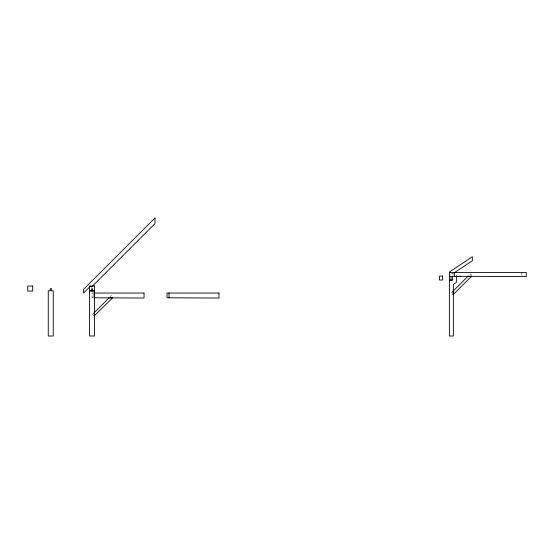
<?xml version="1.0" encoding="UTF-8"?>
<svg xmlns="http://www.w3.org/2000/svg" width="554" height="554" viewBox="0 0 554 554"><rect width="100%" height="100%" fill="white"/><g stroke="black" fill="none" stroke-linecap="round" stroke-linejoin="round"><path stroke-width="0.42" stroke-dasharray="2.77 2.08" d="M94.318 312.615L92.317 314.617L92.317 315.78L94.692 315.78M109.65 297.29L111.146 295.788L112.31 295.788L112.31 297.789M453.124 291.127L451.122 293.128L451.122 294.292L453.497 294.292M451.371 273.551L453.124 273.551M452.369 274.05L456.371 274.05L456.371 276.301M469.951 274.299L471.115 274.299L471.115 276.301M94.069 293.038L92.068 293.038L92.068 297.789L94.069 297.789M521.335 272.554L521.335 275.747M451.371 276.301L451.371 279.098M450.374 276.301L450.374 279.098"/><path stroke-width="0.83" d="M452.943 291.307L468.13 276.121M454.619 272.554L472.347 260.733L472.347 256.737L449.377 272.049L449.377 336.015L453.373 336.015L453.373 284.361L456.371 282.367L456.371 276.301L526.3 276.55L526.3 272.554L449.377 272.554M449.377 276.301L461.586 276.55M467.95 276.301L471.115 276.301L471.115 276.675L453.497 294.292L453.124 294.292L453.124 291.127M449.377 279.798L452.369 279.798M449.377 280.296L452.369 280.296L452.369 276.301M89.575 290.788L91.569 290.788L91.569 288.793L92.573 288.793L92.573 290.788L94.568 290.788M89.575 291.044L94.568 291.044M454.342 272.554L454.342 276.301M169.025 293.038L169.025 297.789M154.975 217.985L83.578 289.382L83.578 293.038L90.572 286.044L91.569 287.041L154.975 223.636L154.975 217.985M109.152 297.789L94.318 312.615L94.318 315.78L112.31 298.163L112.31 297.789L109.152 297.789M442.501 276.051L439.502 276.051L439.502 280.047L442.501 280.047L442.501 276.051M32.7 286.044L27.7 286.044L27.7 291.044L32.7 291.044L32.7 286.044M94.568 286.044L89.575 286.044L89.575 336.015L94.568 336.015L94.568 286.044M51.252 288.793L50.248 288.793L50.248 290.788L48.253 290.788L48.253 336.015L53.246 336.015L53.246 290.788L51.252 290.788L51.252 288.793M144.04 293.038L94.069 293.038L94.069 297.789L144.04 298.038L144.04 293.038M219.003 293.038L167.031 293.038L167.031 297.789L219.003 298.038L219.003 293.038"/></g></svg>
